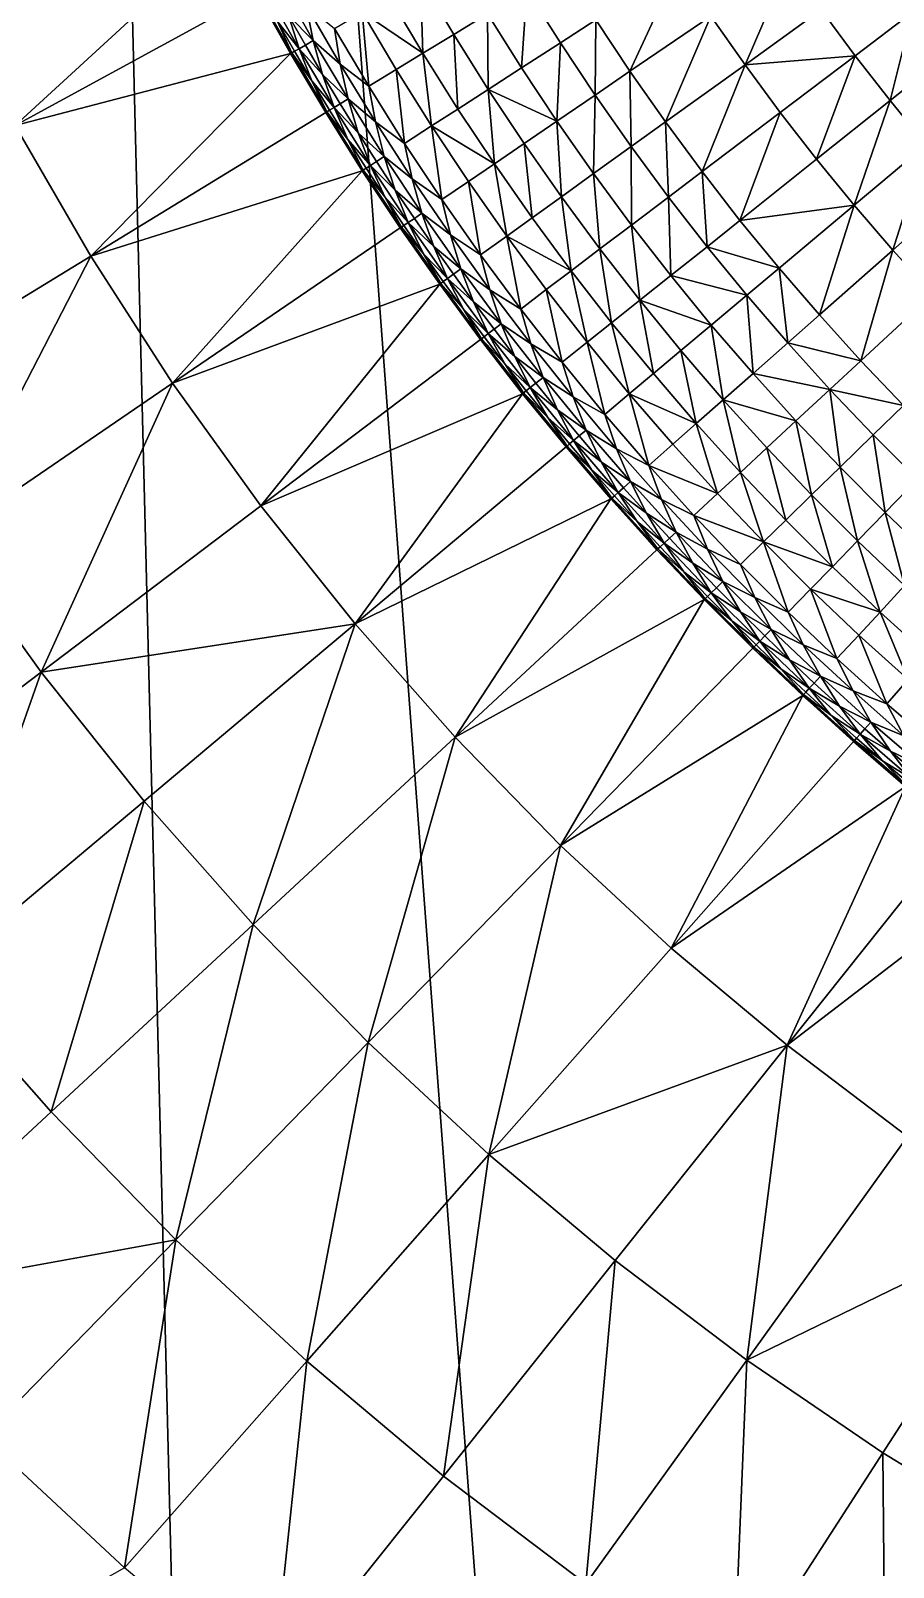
# Model space of a CAD drawing. Header units: millimetres. Extents: x -3750 to 5350, y -3750 to 3750.
# Drawn here: x -2401 to -1618, y -2624 to -1229 of the extents above; entities that cross this region are included whole.
import ezdxf

# ---------------------------------------------------------------- set-up
doc = ezdxf.new("R2010")
doc.units = ezdxf.units.MM
doc.header["$MEASUREMENT"] = 0
doc.layers.add('MESH_3D', color=2, linetype='CONTINUOUS')

msp = doc.modelspace()

# ---------------------------------------------------------------- linework, layer by layer
at = {"layer": 'MESH_3D'}
for points in [[(925.3, 3634, 32500), (-2410.5, 2872.7, 32500), (3378.6, -1627.1, 32500)], [(-2410.5, 2872.7, 32500), (-2550.6, -2748.9, 32500), (-2264.3, -2989.2, 32500)], [(-2410.5, 2872.7, 32500), (-2264.3, -2989.2, 32500), (-1955.4, -3199.8, 32500)], [(3378.6, -1627.1, 32500), (-2410.5, 2872.7, 32500), (-1955.4, -3199.8, 32500)], [(-2415.1, -1315.2, 24200), (-2477.7, -1193.2, 24200), (-2224.7, -1140.5, 24000)], [(-2415.1, -1315.2, 24200), (-2224.7, -1140.5, 24000), (-2195.6, -1195.6, 24000)], [(-1857.1, -1266.1, -547.3), (-1888.1, -1219.4, -547.3), (-1813.3, -1171.2, -630.5)], [(-1857.1, -1266.1, -547.3), (-1813.3, -1171.2, -630.5), (-1783.6, -1216, -630.5)], [(-1752.7, -1260.1, -630.5), (-1783.6, -1216, -630.5), (-1713.1, -1168, -698.4)], [(-1752.7, -1260.1, -630.5), (-1713.1, -1168, -698.4), (-1683.5, -1210.3, -698.4)], [(-2150.9, -1206.3, -205.3), (-2144.5, -1238.1, -171.9), (-2174.7, -1184.3, -171.9)], [(-2167, -1215.4, -138.7), (-2174.7, -1184.3, -171.9), (-2144.5, -1238.1, -171.9)], [(-2045, -1249.7, -355.7), (-2075.5, -1198.3, -355.7), (-2047.2, -1182, -406.8)], [(-2017.1, -1232.6, -406.8), (-2047.2, -1182, -406.8), (-1986.4, -1213.9, -455.7)], [(-2045, -1249.7, -355.7), (-2047.2, -1182, -406.8), (-2017.1, -1232.6, -406.8)], [(-2415.1, -1315.2, 24200), (-2195.6, -1195.6, 24000), (-2165.1, -1250, 24000)], [(-2164, -1249.4, -38.4), (-2195.6, -1195.6), (-2194.5, -1195.1, -38.4)], [(-2164, -1249.4, -38.4), (-2165.1, -1250), (-2195.6, -1195.6)], [(-2195.6, -1195.6, 24000), (-2195.6, -1195.6), (-2165.1, -1250)], [(-2165.1, -1250, 24000), (-2195.6, -1195.6, 24000), (-2165.1, -1250)], [(-2176.9, -1220.9, -71.9), (-2164, -1249.4, -38.4), (-2194.5, -1195.1, -38.4)], [(-2167, -1215.4, -138.7), (-2157.4, -1245.6, -105.2), (-2187.8, -1191.4, -105.2)], [(-2176.9, -1220.9, -71.9), (-2187.8, -1191.4, -105.2), (-2157.4, -1245.6, -105.2)], [(-2100.1, -1212.5, -303.8), (-2075.5, -1198.3, -355.7), (-2045, -1249.7, -355.7)], [(-1955.5, -1263, -455.7), (-1986.4, -1213.9, -455.7), (-1950.6, -1192, -506.1)], [(-1955.5, -1263, -455.7), (-1950.6, -1192, -506.1), (-1920.3, -1240.2, -506.1)], [(-1920.3, -1240.2, -506.1), (-1950.6, -1192, -506.1), (-1888.1, -1219.4, -547.3)], [(-2120.1, -1259.6, -205.3), (-2144.5, -1238.1, -171.9), (-2150.9, -1206.3, -205.3)], [(-2120.1, -1259.6, -205.3), (-2150.9, -1206.3, -205.3), (-2125.4, -1227.1, -238.1)], [(-2094.2, -1279.7, -238.1), (-2125.4, -1227.1, -238.1), (-2100.1, -1212.5, -303.8)], [(-2069.3, -1264.5, -303.8), (-2100.1, -1212.5, -303.8), (-2045, -1249.7, -355.7)], [(-2094.2, -1279.7, -238.1), (-2100.1, -1212.5, -303.8), (-2069.3, -1264.5, -303.8)], [(-1752.7, -1260.1, -630.5), (-1683.5, -1210.3, -698.4), (-1652.8, -1251.9, -698.4)], [(-1652.8, -1251.9, -698.4), (-1683.5, -1210.3, -698.4), (-1601.1, -1212.8, -744.3)], [(-1621, -1292.7, -698.4), (-1652.8, -1251.9, -698.4), (-1601.1, -1212.8, -744.3)], [(-1621, -1292.7, -698.4), (-1601.1, -1212.8, -744.3), (-1570.4, -1252.3, -744.3)], [(-2161.5, -1247.9, -71.9), (-2164, -1249.4, -38.4), (-2176.9, -1220.9, -71.9)], [(-2161.5, -1247.9, -71.9), (-2176.9, -1220.9, -71.9), (-2157.4, -1245.6, -105.2)], [(-2151.7, -1242.3, -138.7), (-2167, -1215.4, -138.7), (-2144.5, -1238.1, -171.9)], [(-2151.7, -1242.3, -138.7), (-2157.4, -1245.6, -105.2), (-2167, -1215.4, -138.7)], [(-2120.1, -1259.6, -205.3), (-2125.4, -1227.1, -238.1), (-2094.2, -1279.7, -238.1)], [(-1985.8, -1282.5, -406.8), (-2017.1, -1232.6, -406.8), (-1986.4, -1213.9, -455.7)], [(-1985.8, -1282.5, -406.8), (-1986.4, -1213.9, -455.7), (-1955.5, -1263, -455.7)], [(-1888.7, -1287.7, -506.1), (-1920.3, -1240.2, -506.1), (-1888.1, -1219.4, -547.3)], [(-1888.7, -1287.7, -506.1), (-1888.1, -1219.4, -547.3), (-1857.1, -1266.1, -547.3)], [(-1824.9, -1312, -547.3), (-1857.1, -1266.1, -547.3), (-1783.6, -1216, -630.5)], [(-1824.9, -1312, -547.3), (-1783.6, -1216, -630.5), (-1752.7, -1260.1, -630.5)], [(-2136, -1269, -138.7), (-2151.7, -1242.3, -138.7), (-2144.5, -1238.1, -171.9)], [(-2120.1, -1259.6, -205.3), (-2113, -1291.2, -171.9), (-2144.5, -1238.1, -171.9)], [(-2136, -1269, -138.7), (-2144.5, -1238.1, -171.9), (-2113, -1291.2, -171.9)], [(-2013.2, -1300.3, -355.7), (-2045, -1249.7, -355.7), (-2017.1, -1232.6, -406.8)], [(-2013.2, -1300.3, -355.7), (-2017.1, -1232.6, -406.8), (-1985.8, -1282.5, -406.8)], [(-1923.4, -1311.4, -455.7), (-1955.5, -1263, -455.7), (-1920.3, -1240.2, -506.1)], [(-1923.4, -1311.4, -455.7), (-1920.3, -1240.2, -506.1), (-1888.7, -1287.7, -506.1)], [(-2346.5, -1433.9, 24200), (-2415.1, -1315.2, 24200), (-2165.1, -1250, 24000)], [(-2346.5, -1433.9, 24200), (-2165.1, -1250, 24000), (-2133.2, -1303.6, 24000)], [(-2132.2, -1303, -38.4), (-2165.1, -1250), (-2164, -1249.4, -38.4)], [(-2132.2, -1303, -38.4), (-2133.2, -1303.6), (-2165.1, -1250)], [(-2133.2, -1303.6, 24000), (-2165.1, -1250, 24000), (-2165.1, -1250)], [(-2133.2, -1303.6, 24000), (-2165.1, -1250), (-2133.2, -1303.6)], [(-2145.8, -1274.8, -71.9), (-2164, -1249.4, -38.4), (-2161.5, -1247.9, -71.9)], [(-2145.8, -1274.8, -71.9), (-2132.2, -1303, -38.4), (-2164, -1249.4, -38.4)], [(-2145.8, -1274.8, -71.9), (-2161.5, -1247.9, -71.9), (-2157.4, -1245.6, -105.2)], [(-2136, -1269, -138.7), (-2157.4, -1245.6, -105.2), (-2151.7, -1242.3, -138.7)], [(-2136, -1269, -138.7), (-2125.7, -1299, -105.2), (-2157.4, -1245.6, -105.2)], [(-2145.8, -1274.8, -71.9), (-2157.4, -1245.6, -105.2), (-2125.7, -1299, -105.2)], [(-2037.1, -1315.7, -303.8), (-2069.3, -1264.5, -303.8), (-2045, -1249.7, -355.7)], [(-2037.1, -1315.7, -303.8), (-2045, -1249.7, -355.7), (-2013.2, -1300.3, -355.7)], [(-1720.7, -1303.4, -630.5), (-1752.7, -1260.1, -630.5), (-1652.8, -1251.9, -698.4)], [(-1687.7, -1345.9, -630.5), (-1720.7, -1303.4, -630.5), (-1652.8, -1251.9, -698.4)], [(-1687.7, -1345.9, -630.5), (-1652.8, -1251.9, -698.4), (-1621, -1292.7, -698.4)], [(-1588.3, -1332.7, -698.4), (-1621, -1292.7, -698.4), (-1570.4, -1252.3, -744.3)], [(-2120, -1295.5, -138.7), (-2125.7, -1299, -105.2), (-2136, -1269, -138.7)], [(-2120, -1295.5, -138.7), (-2136, -1269, -138.7), (-2113, -1291.2, -171.9)], [(-2088.1, -1312, -205.3), (-2113, -1291.2, -171.9), (-2120.1, -1259.6, -205.3)], [(-2088.1, -1312, -205.3), (-2120.1, -1259.6, -205.3), (-2094.2, -1279.7, -238.1)], [(-2061.6, -1331.5, -238.1), (-2094.2, -1279.7, -238.1), (-2069.3, -1264.5, -303.8)], [(-2061.6, -1331.5, -238.1), (-2069.3, -1264.5, -303.8), (-2037.1, -1315.7, -303.8)], [(-1985.8, -1282.5, -406.8), (-1955.5, -1263, -455.7), (-1923.4, -1311.4, -455.7)], [(-1856, -1334.4, -506.1), (-1888.7, -1287.7, -506.1), (-1857.1, -1266.1, -547.3)], [(-1856, -1334.4, -506.1), (-1857.1, -1266.1, -547.3), (-1824.9, -1312, -547.3)], [(-1791.7, -1357.1, -547.3), (-1824.9, -1312, -547.3), (-1752.7, -1260.1, -630.5)], [(-1791.7, -1357.1, -547.3), (-1752.7, -1260.1, -630.5), (-1720.7, -1303.4, -630.5)], [(-2129.7, -1301.4, -71.9), (-2132.2, -1303, -38.4), (-2145.8, -1274.8, -71.9)], [(-2129.7, -1301.4, -71.9), (-2145.8, -1274.8, -71.9), (-2125.7, -1299, -105.2)], [(-2088.1, -1312, -205.3), (-2094.2, -1279.7, -238.1), (-2061.6, -1331.5, -238.1)], [(-1980.2, -1350.1, -355.7), (-2013.2, -1300.3, -355.7), (-1985.8, -1282.5, -406.8)], [(-1953.2, -1331.6, -406.8), (-1985.8, -1282.5, -406.8), (-1923.4, -1311.4, -455.7)], [(-1980.2, -1350.1, -355.7), (-1985.8, -1282.5, -406.8), (-1953.2, -1331.6, -406.8)], [(-2103.7, -1321.9, -138.7), (-2125.7, -1299, -105.2), (-2120, -1295.5, -138.7)], [(-2103.7, -1321.9, -138.7), (-2120, -1295.5, -138.7), (-2113, -1291.2, -171.9)], [(-2088.1, -1312, -205.3), (-2080.1, -1343.5, -171.9), (-2113, -1291.2, -171.9)], [(-2103.7, -1321.9, -138.7), (-2113, -1291.2, -171.9), (-2080.1, -1343.5, -171.9)], [(-1890.1, -1358.9, -455.7), (-1923.4, -1311.4, -455.7), (-1888.7, -1287.7, -506.1)], [(-1890.1, -1358.9, -455.7), (-1888.7, -1287.7, -506.1), (-1856, -1334.4, -506.1)], [(-1653.6, -1387.6, -630.5), (-1687.7, -1345.9, -630.5), (-1621, -1292.7, -698.4)], [(-1653.6, -1387.6, -630.5), (-1621, -1292.7, -698.4), (-1588.3, -1332.7, -698.4)], [(-2346.5, -1433.9, 24200), (-2133.2, -1303.6, 24000), (-2100.1, -1356.4, 24000)], [(-2099.1, -1355.7, -38.4), (-2133.2, -1303.6), (-2132.2, -1303, -38.4)], [(-2099.1, -1355.7, -38.4), (-2100.1, -1356.4), (-2133.2, -1303.6)], [(-2100.1, -1356.4, 24000), (-2133.2, -1303.6, 24000), (-2133.2, -1303.6)], [(-2100.1, -1356.4, 24000), (-2133.2, -1303.6), (-2100.1, -1356.4)], [(-2113.3, -1327.9, -71.9), (-2132.2, -1303, -38.4), (-2129.7, -1301.4, -71.9)], [(-2113.3, -1327.9, -71.9), (-2099.1, -1355.7, -38.4), (-2132.2, -1303, -38.4)], [(-2113.3, -1327.9, -71.9), (-2129.7, -1301.4, -71.9), (-2125.7, -1299, -105.2)], [(-2103.7, -1321.9, -138.7), (-2092.6, -1351.5, -105.2), (-2125.7, -1299, -105.2)], [(-2113.3, -1327.9, -71.9), (-2125.7, -1299, -105.2), (-2092.6, -1351.5, -105.2)], [(-2037.1, -1315.7, -303.8), (-2013.2, -1300.3, -355.7), (-1980.2, -1350.1, -355.7)], [(-1757.3, -1401.4, -547.3), (-1791.7, -1357.1, -547.3), (-1720.7, -1303.4, -630.5)], [(-1757.3, -1401.4, -547.3), (-1720.7, -1303.4, -630.5), (-1687.7, -1345.9, -630.5)], [(-2559.9, -1564.3, 24400), (-2415.1, -1315.2, 24200), (-2346.5, -1433.9, 24200)], [(-2087.1, -1348, -138.7), (-2103.7, -1321.9, -138.7), (-2080.1, -1343.5, -171.9)], [(-2087.1, -1348, -138.7), (-2092.6, -1351.5, -105.2), (-2103.7, -1321.9, -138.7)], [(-2054.7, -1363.7, -205.3), (-2088.1, -1312, -205.3), (-2061.6, -1331.5, -238.1)], [(-2054.7, -1363.7, -205.3), (-2080.1, -1343.5, -171.9), (-2088.1, -1312, -205.3)], [(-2027.8, -1382.5, -238.1), (-2061.6, -1331.5, -238.1), (-2037.1, -1315.7, -303.8)], [(-2003.7, -1366.1, -303.8), (-2037.1, -1315.7, -303.8), (-1980.2, -1350.1, -355.7)], [(-2027.8, -1382.5, -238.1), (-2037.1, -1315.7, -303.8), (-2003.7, -1366.1, -303.8)], [(-1919.4, -1379.9, -406.8), (-1953.2, -1331.6, -406.8), (-1923.4, -1311.4, -455.7)], [(-1919.4, -1379.9, -406.8), (-1923.4, -1311.4, -455.7), (-1890.1, -1358.9, -455.7)], [(-1822.2, -1380.3, -506.1), (-1856, -1334.4, -506.1), (-1824.9, -1312, -547.3)], [(-1822.2, -1380.3, -506.1), (-1824.9, -1312, -547.3), (-1791.7, -1357.1, -547.3)], [(-2096.6, -1354.1, -71.9), (-2113.3, -1327.9, -71.9), (-2092.6, -1351.5, -105.2)], [(-2096.6, -1354.1, -71.9), (-2099.1, -1355.7, -38.4), (-2113.3, -1327.9, -71.9)], [(-2054.7, -1363.7, -205.3), (-2061.6, -1331.5, -238.1), (-2027.8, -1382.5, -238.1)], [(-1945.9, -1399, -355.7), (-1980.2, -1350.1, -355.7), (-1953.2, -1331.6, -406.8)], [(-1945.9, -1399, -355.7), (-1953.2, -1331.6, -406.8), (-1919.4, -1379.9, -406.8)], [(-1855.7, -1405.6, -455.7), (-1890.1, -1358.9, -455.7), (-1856, -1334.4, -506.1)], [(-1855.7, -1405.6, -455.7), (-1856, -1334.4, -506.1), (-1822.2, -1380.3, -506.1)], [(-1618.5, -1428.4, -630.5), (-1653.6, -1387.6, -630.5), (-1588.3, -1332.7, -698.4)], [(-1618.5, -1428.4, -630.5), (-1588.3, -1332.7, -698.4), (-1554.6, -1371.9, -698.4)], [(-2079.5, -1380.1, -71.9), (-2096.6, -1354.1, -71.9), (-2092.6, -1351.5, -105.2)], [(-2070.1, -1373.9, -138.7), (-2092.6, -1351.5, -105.2), (-2087.1, -1348, -138.7)], [(-2070.1, -1373.9, -138.7), (-2058.3, -1403.3, -105.2), (-2092.6, -1351.5, -105.2)], [(-2079.5, -1380.1, -71.9), (-2092.6, -1351.5, -105.2), (-2058.3, -1403.3, -105.2)], [(-2070.1, -1373.9, -138.7), (-2087.1, -1348, -138.7), (-2080.1, -1343.5, -171.9)], [(-2054.7, -1363.7, -205.3), (-2046, -1394.9, -171.9), (-2080.1, -1343.5, -171.9)], [(-2070.1, -1373.9, -138.7), (-2080.1, -1343.5, -171.9), (-2046, -1394.9, -171.9)], [(-1969, -1415.6, -303.8), (-2003.7, -1366.1, -303.8), (-1980.2, -1350.1, -355.7)], [(-1969, -1415.6, -303.8), (-1980.2, -1350.1, -355.7), (-1945.9, -1399, -355.7)], [(-1757.3, -1401.4, -547.3), (-1687.7, -1345.9, -630.5), (-1653.6, -1387.6, -630.5)], [(-2272.2, -1549.1, 24200), (-2346.5, -1433.9, 24200), (-2100.1, -1356.4, 24000)], [(-2272.2, -1549.1, 24200), (-2100.1, -1356.4, 24000), (-2065.6, -1408.3, 24000)], [(-2099.1, -1355.7, -38.4), (-2065.6, -1408.3), (-2100.1, -1356.4)], [(-2100.1, -1356.4, 24000), (-2100.1, -1356.4), (-2065.6, -1408.3)], [(-2065.6, -1408.3, 24000), (-2100.1, -1356.4, 24000), (-2065.6, -1408.3)], [(-2079.5, -1380.1, -71.9), (-2099.1, -1355.7, -38.4), (-2096.6, -1354.1, -71.9)], [(-2064.6, -1407.6, -38.4), (-2065.6, -1408.3), (-2099.1, -1355.7, -38.4)], [(-2079.5, -1380.1, -71.9), (-2064.6, -1407.6, -38.4), (-2099.1, -1355.7, -38.4)], [(-2020.1, -1414.5, -205.3), (-2054.7, -1363.7, -205.3), (-2027.8, -1382.5, -238.1)], [(-2020.1, -1414.5, -205.3), (-2046, -1394.9, -171.9), (-2054.7, -1363.7, -205.3)], [(-1992.7, -1432.6, -238.1), (-2027.8, -1382.5, -238.1), (-2003.7, -1366.1, -303.8)], [(-1992.7, -1432.6, -238.1), (-2003.7, -1366.1, -303.8), (-1969, -1415.6, -303.8)], [(-1884.4, -1427.3, -406.8), (-1919.4, -1379.9, -406.8), (-1890.1, -1358.9, -455.7)], [(-1884.4, -1427.3, -406.8), (-1890.1, -1358.9, -455.7), (-1855.7, -1405.6, -455.7)], [(-1787.2, -1425.3, -506.1), (-1822.2, -1380.3, -506.1), (-1791.7, -1357.1, -547.3)], [(-1787.2, -1425.3, -506.1), (-1791.7, -1357.1, -547.3), (-1757.3, -1401.4, -547.3)], [(-2062.2, -1406, -71.9), (-2079.5, -1380.1, -71.9), (-2058.3, -1403.3, -105.2)], [(-2062.2, -1406, -71.9), (-2064.6, -1407.6, -38.4), (-2079.5, -1380.1, -71.9)], [(-2052.8, -1399.6, -138.7), (-2070.1, -1373.9, -138.7), (-2046, -1394.9, -171.9)], [(-2052.8, -1399.6, -138.7), (-2058.3, -1403.3, -105.2), (-2070.1, -1373.9, -138.7)], [(-1910.4, -1447.1, -355.7), (-1945.9, -1399, -355.7), (-1919.4, -1379.9, -406.8)], [(-1910.4, -1447.1, -355.7), (-1919.4, -1379.9, -406.8), (-1884.4, -1427.3, -406.8)], [(-1820.1, -1451.4, -455.7), (-1855.7, -1405.6, -455.7), (-1822.2, -1380.3, -506.1)], [(-1820.1, -1451.4, -455.7), (-1822.2, -1380.3, -506.1), (-1787.2, -1425.3, -506.1)], [(-1582.4, -1468.3, -630.5), (-1618.5, -1428.4, -630.5), (-1554.6, -1371.9, -698.4)], [(-2020.1, -1414.5, -205.3), (-2027.8, -1382.5, -238.1), (-1992.7, -1432.6, -238.1)], [(-1721.8, -1444.7, -547.3), (-1757.3, -1401.4, -547.3), (-1653.6, -1387.6, -630.5)], [(-1685.2, -1487.2, -547.3), (-1721.8, -1444.7, -547.3), (-1653.6, -1387.6, -630.5)], [(-1685.2, -1487.2, -547.3), (-1653.6, -1387.6, -630.5), (-1618.5, -1428.4, -630.5)], [(-2272.2, -1549.1, 24200), (-2065.6, -1408.3, 24000), (-2029.8, -1459.4, 24000)], [(-2028.9, -1458.7, -38.4), (-2065.6, -1408.3), (-2064.6, -1407.6, -38.4)], [(-2028.9, -1458.7, -38.4), (-2029.8, -1459.4), (-2065.6, -1408.3)], [(-2065.6, -1408.3, 24000), (-2065.6, -1408.3), (-2029.8, -1459.4)], [(-2029.8, -1459.4, 24000), (-2065.6, -1408.3, 24000), (-2029.8, -1459.4)], [(-2044.5, -1431.6, -71.9), (-2064.6, -1407.6, -38.4), (-2062.2, -1406, -71.9)], [(-2044.5, -1431.6, -71.9), (-2028.9, -1458.7, -38.4), (-2064.6, -1407.6, -38.4)], [(-2044.5, -1431.6, -71.9), (-2062.2, -1406, -71.9), (-2058.3, -1403.3, -105.2)], [(-2035.2, -1425.1, -138.7), (-2058.3, -1403.3, -105.2), (-2052.8, -1399.6, -138.7)], [(-2035.2, -1425.1, -138.7), (-2022.6, -1454.2, -105.2), (-2058.3, -1403.3, -105.2)], [(-2044.5, -1431.6, -71.9), (-2058.3, -1403.3, -105.2), (-2022.6, -1454.2, -105.2)], [(-2035.2, -1425.1, -138.7), (-2052.8, -1399.6, -138.7), (-2046, -1394.9, -171.9)], [(-2020.1, -1414.5, -205.3), (-2010.6, -1445.5, -171.9), (-2046, -1394.9, -171.9)], [(-2035.2, -1425.1, -138.7), (-2046, -1394.9, -171.9), (-2010.6, -1445.5, -171.9)], [(-1969, -1415.6, -303.8), (-1945.9, -1399, -355.7), (-1910.4, -1447.1, -355.7)], [(-1848.2, -1473.9, -406.8), (-1884.4, -1427.3, -406.8), (-1855.7, -1405.6, -455.7)], [(-1848.2, -1473.9, -406.8), (-1855.7, -1405.6, -455.7), (-1820.1, -1451.4, -455.7)], [(-1787.2, -1425.3, -506.1), (-1757.3, -1401.4, -547.3), (-1721.8, -1444.7, -547.3)], [(-1984.2, -1464.4, -205.3), (-2020.1, -1414.5, -205.3), (-1992.7, -1432.6, -238.1)], [(-1984.2, -1464.4, -205.3), (-2010.6, -1445.5, -171.9), (-2020.1, -1414.5, -205.3)], [(-1956.3, -1481.9, -238.1), (-1992.7, -1432.6, -238.1), (-1969, -1415.6, -303.8)], [(-1933.1, -1464.2, -303.8), (-1969, -1415.6, -303.8), (-1910.4, -1447.1, -355.7)], [(-1956.3, -1481.9, -238.1), (-1969, -1415.6, -303.8), (-1933.1, -1464.2, -303.8)], [(-2478.7, -1690, 24400), (-2559.9, -1564.3, 24400), (-2346.5, -1433.9, 24200)], [(-2478.7, -1690, 24400), (-2346.5, -1433.9, 24200), (-2272.2, -1549.1, 24200)], [(-2026.5, -1456.9, -71.9), (-2028.9, -1458.7, -38.4), (-2044.5, -1431.6, -71.9)], [(-2026.5, -1456.9, -71.9), (-2044.5, -1431.6, -71.9), (-2022.6, -1454.2, -105.2)], [(-2017.3, -1450.3, -138.7), (-2022.6, -1454.2, -105.2), (-2035.2, -1425.1, -138.7)], [(-2017.3, -1450.3, -138.7), (-2035.2, -1425.1, -138.7), (-2010.6, -1445.5, -171.9)], [(-1984.2, -1464.4, -205.3), (-1992.7, -1432.6, -238.1), (-1956.3, -1481.9, -238.1)], [(-1873.8, -1494.3, -355.7), (-1910.4, -1447.1, -355.7), (-1884.4, -1427.3, -406.8)], [(-1873.8, -1494.3, -355.7), (-1884.4, -1427.3, -406.8), (-1848.2, -1473.9, -406.8)], [(-1820.1, -1451.4, -455.7), (-1787.2, -1425.3, -506.1), (-1751.1, -1469.4, -506.1)], [(-1751.1, -1469.4, -506.1), (-1787.2, -1425.3, -506.1), (-1721.8, -1444.7, -547.3)], [(-1647.6, -1528.8, -547.3), (-1685.2, -1487.2, -547.3), (-1618.5, -1428.4, -630.5)], [(-1647.6, -1528.8, -547.3), (-1618.5, -1428.4, -630.5), (-1582.4, -1468.3, -630.5)], [(-1999.1, -1475.4, -138.7), (-2022.6, -1454.2, -105.2), (-2017.3, -1450.3, -138.7)], [(-1999.1, -1475.4, -138.7), (-2017.3, -1450.3, -138.7), (-2010.6, -1445.5, -171.9)], [(-1984.2, -1464.4, -205.3), (-1973.9, -1495.2, -171.9), (-2010.6, -1445.5, -171.9)], [(-1999.1, -1475.4, -138.7), (-2010.6, -1445.5, -171.9), (-1973.9, -1495.2, -171.9)], [(-1896, -1512, -303.8), (-1933.1, -1464.2, -303.8), (-1910.4, -1447.1, -355.7)], [(-1896, -1512, -303.8), (-1910.4, -1447.1, -355.7), (-1873.8, -1494.3, -355.7)], [(-1714, -1512.6, -506.1), (-1751.1, -1469.4, -506.1), (-1721.8, -1444.7, -547.3)], [(-1714, -1512.6, -506.1), (-1721.8, -1444.7, -547.3), (-1685.2, -1487.2, -547.3)], [(-2192.1, -1660.5, 24200), (-2272.2, -1549.1, 24200), (-2029.8, -1459.4, 24000)], [(-2192.1, -1660.5, 24200), (-2029.8, -1459.4, 24000), (-1992.8, -1509.5, 24000)], [(-1991.9, -1508.8, -38.4), (-2029.8, -1459.4), (-2028.9, -1458.7, -38.4)], [(-1991.9, -1508.8, -38.4), (-1992.8, -1509.5), (-2029.8, -1459.4)], [(-1992.8, -1509.5, 24000), (-2029.8, -1459.4, 24000), (-2029.8, -1459.4)], [(-1992.8, -1509.5, 24000), (-2029.8, -1459.4), (-1992.8, -1509.5)], [(-2008.2, -1482.1, -71.9), (-2028.9, -1458.7, -38.4), (-2026.5, -1456.9, -71.9)], [(-2008.2, -1482.1, -71.9), (-1991.9, -1508.8, -38.4), (-2028.9, -1458.7, -38.4)], [(-2008.2, -1482.1, -71.9), (-2026.5, -1456.9, -71.9), (-2022.6, -1454.2, -105.2)], [(-1999.1, -1475.4, -138.7), (-1985.8, -1504.2, -105.2), (-2022.6, -1454.2, -105.2)], [(-2008.2, -1482.1, -71.9), (-2022.6, -1454.2, -105.2), (-1985.8, -1504.2, -105.2)], [(-1918.8, -1530.2, -238.1), (-1956.3, -1481.9, -238.1), (-1933.1, -1464.2, -303.8)], [(-1918.8, -1530.2, -238.1), (-1933.1, -1464.2, -303.8), (-1896, -1512, -303.8)], [(-1848.2, -1473.9, -406.8), (-1820.1, -1451.4, -455.7), (-1783.3, -1496.4, -455.7)], [(-1783.3, -1496.4, -455.7), (-1820.1, -1451.4, -455.7), (-1751.1, -1469.4, -506.1)], [(-1980.5, -1500.2, -138.7), (-1985.8, -1504.2, -105.2), (-1999.1, -1475.4, -138.7)], [(-1980.5, -1500.2, -138.7), (-1999.1, -1475.4, -138.7), (-1973.9, -1495.2, -171.9)], [(-1947.1, -1513.4, -205.3), (-1973.9, -1495.2, -171.9), (-1984.2, -1464.4, -205.3)], [(-1947.1, -1513.4, -205.3), (-1984.2, -1464.4, -205.3), (-1956.3, -1481.9, -238.1)], [(-1835.9, -1540.5, -355.7), (-1873.8, -1494.3, -355.7), (-1848.2, -1473.9, -406.8)], [(-1810.9, -1519.5, -406.8), (-1848.2, -1473.9, -406.8), (-1783.3, -1496.4, -455.7)], [(-1835.9, -1540.5, -355.7), (-1848.2, -1473.9, -406.8), (-1810.9, -1519.5, -406.8)], [(-1745.4, -1540.4, -455.7), (-1783.3, -1496.4, -455.7), (-1751.1, -1469.4, -506.1)], [(-1745.4, -1540.4, -455.7), (-1751.1, -1469.4, -506.1), (-1714, -1512.6, -506.1)], [(-1609, -1569.4, -547.3), (-1647.6, -1528.8, -547.3), (-1582.4, -1468.3, -630.5)], [(-1989.5, -1507, -71.9), (-2008.2, -1482.1, -71.9), (-1985.8, -1504.2, -105.2)], [(-1989.5, -1507, -71.9), (-1991.9, -1508.8, -38.4), (-2008.2, -1482.1, -71.9)], [(-1947.1, -1513.4, -205.3), (-1956.3, -1481.9, -238.1), (-1918.8, -1530.2, -238.1)], [(-1714, -1512.6, -506.1), (-1685.2, -1487.2, -547.3), (-1647.6, -1528.8, -547.3)], [(-1970.6, -1531.7, -71.9), (-1989.5, -1507, -71.9), (-1985.8, -1504.2, -105.2)], [(-1961.7, -1524.8, -138.7), (-1985.8, -1504.2, -105.2), (-1980.5, -1500.2, -138.7)], [(-1961.7, -1524.8, -138.7), (-1947.6, -1553.2, -105.2), (-1985.8, -1504.2, -105.2)], [(-1970.6, -1531.7, -71.9), (-1985.8, -1504.2, -105.2), (-1947.6, -1553.2, -105.2)], [(-1961.7, -1524.8, -138.7), (-1980.5, -1500.2, -138.7), (-1973.9, -1495.2, -171.9)], [(-1947.1, -1513.4, -205.3), (-1936, -1543.9, -171.9), (-1973.9, -1495.2, -171.9)], [(-1961.7, -1524.8, -138.7), (-1973.9, -1495.2, -171.9), (-1936, -1543.9, -171.9)], [(-1857.7, -1558.8, -303.8), (-1896, -1512, -303.8), (-1873.8, -1494.3, -355.7)], [(-1857.7, -1558.8, -303.8), (-1873.8, -1494.3, -355.7), (-1835.9, -1540.5, -355.7)], [(-1772.4, -1564.2, -406.8), (-1810.9, -1519.5, -406.8), (-1783.3, -1496.4, -455.7)], [(-1772.4, -1564.2, -406.8), (-1783.3, -1496.4, -455.7), (-1745.4, -1540.4, -455.7)], [(-2192.1, -1660.5, 24200), (-1992.8, -1509.5, 24000), (-1954.6, -1558.7, 24000)], [(-1953.7, -1558, -38.4), (-1992.8, -1509.5), (-1991.9, -1508.8, -38.4)], [(-1953.7, -1558, -38.4), (-1954.6, -1558.7), (-1992.8, -1509.5)], [(-1954.6, -1558.7, 24000), (-1992.8, -1509.5, 24000), (-1992.8, -1509.5)], [(-1954.6, -1558.7, 24000), (-1992.8, -1509.5), (-1954.6, -1558.7)], [(-1970.6, -1531.7, -71.9), (-1991.9, -1508.8, -38.4), (-1989.5, -1507, -71.9)], [(-1970.6, -1531.7, -71.9), (-1953.7, -1558, -38.4), (-1991.9, -1508.8, -38.4)], [(-1908.7, -1561.5, -205.3), (-1947.1, -1513.4, -205.3), (-1918.8, -1530.2, -238.1)], [(-1908.7, -1561.5, -205.3), (-1936, -1543.9, -171.9), (-1947.1, -1513.4, -205.3)], [(-1880, -1577.5, -238.1), (-1918.8, -1530.2, -238.1), (-1896, -1512, -303.8)], [(-1880, -1577.5, -238.1), (-1896, -1512, -303.8), (-1857.7, -1558.8, -303.8)], [(-1796.9, -1585.8, -355.7), (-1835.9, -1540.5, -355.7), (-1810.9, -1519.5, -406.8)], [(-1796.9, -1585.8, -355.7), (-1810.9, -1519.5, -406.8), (-1772.4, -1564.2, -406.8)], [(-1745.4, -1540.4, -455.7), (-1714, -1512.6, -506.1), (-1675.7, -1554.8, -506.1)], [(-1675.7, -1554.8, -506.1), (-1714, -1512.6, -506.1), (-1647.6, -1528.8, -547.3)], [(-1951.3, -1556.1, -71.9), (-1953.7, -1558, -38.4), (-1970.6, -1531.7, -71.9)], [(-1951.3, -1556.1, -71.9), (-1970.6, -1531.7, -71.9), (-1947.6, -1553.2, -105.2)], [(-1942.5, -1549.1, -138.7), (-1947.6, -1553.2, -105.2), (-1961.7, -1524.8, -138.7)], [(-1942.5, -1549.1, -138.7), (-1961.7, -1524.8, -138.7), (-1936, -1543.9, -171.9)], [(-1908.7, -1561.5, -205.3), (-1918.8, -1530.2, -238.1), (-1880, -1577.5, -238.1)], [(-1675.7, -1554.8, -506.1), (-1647.6, -1528.8, -547.3), (-1609, -1569.4, -547.3)], [(-1923, -1573.2, -138.7), (-1942.5, -1549.1, -138.7), (-1936, -1543.9, -171.9)], [(-1908.7, -1561.5, -205.3), (-1896.9, -1591.7, -171.9), (-1936, -1543.9, -171.9)], [(-1923, -1573.2, -138.7), (-1936, -1543.9, -171.9), (-1896.9, -1591.7, -171.9)], [(-1857.7, -1558.8, -303.8), (-1835.9, -1540.5, -355.7), (-1796.9, -1585.8, -355.7)], [(-1772.4, -1564.2, -406.8), (-1745.4, -1540.4, -455.7), (-1706.5, -1583.4, -455.7)], [(-1706.5, -1583.4, -455.7), (-1745.4, -1540.4, -455.7), (-1675.7, -1554.8, -506.1)], [(-2391.4, -1811.4, 24400), (-2478.7, -1690, 24400), (-2272.2, -1549.1, 24200)], [(-2391.4, -1811.4, 24400), (-2272.2, -1549.1, 24200), (-2192.1, -1660.5, 24200)], [(-2106.6, -1767.7, 24200), (-2192.1, -1660.5, 24200), (-1954.6, -1558.7, 24000)], [(-2106.6, -1767.7, 24200), (-1954.6, -1558.7, 24000), (-1915.1, -1607, 24000)], [(-1914.2, -1606.2, -38.4), (-1954.6, -1558.7), (-1953.7, -1558, -38.4)], [(-1914.2, -1606.2, -38.4), (-1915.1, -1607), (-1954.6, -1558.7)], [(-1915.1, -1607, 24000), (-1954.6, -1558.7, 24000), (-1954.6, -1558.7)], [(-1915.1, -1607, 24000), (-1954.6, -1558.7), (-1915.1, -1607)], [(-1931.8, -1580.3, -71.9), (-1953.7, -1558, -38.4), (-1951.3, -1556.1, -71.9)], [(-1931.8, -1580.3, -71.9), (-1914.2, -1606.2, -38.4), (-1953.7, -1558, -38.4)], [(-1931.8, -1580.3, -71.9), (-1951.3, -1556.1, -71.9), (-1947.6, -1553.2, -105.2)], [(-1923, -1573.2, -138.7), (-1947.6, -1553.2, -105.2), (-1942.5, -1549.1, -138.7)], [(-1923, -1573.2, -138.7), (-1908.3, -1601.3, -105.2), (-1947.6, -1553.2, -105.2)], [(-1931.8, -1580.3, -71.9), (-1947.6, -1553.2, -105.2), (-1908.3, -1601.3, -105.2)], [(-1869.2, -1608.6, -205.3), (-1908.7, -1561.5, -205.3), (-1880, -1577.5, -238.1)], [(-1869.2, -1608.6, -205.3), (-1896.9, -1591.7, -171.9), (-1908.7, -1561.5, -205.3)], [(-1840.1, -1623.9, -238.1), (-1880, -1577.5, -238.1), (-1857.7, -1558.8, -303.8)], [(-1818.2, -1604.6, -303.8), (-1857.7, -1558.8, -303.8), (-1796.9, -1585.8, -355.7)], [(-1840.1, -1623.9, -238.1), (-1857.7, -1558.8, -303.8), (-1818.2, -1604.6, -303.8)], [(-1666.5, -1625.5, -455.7), (-1706.5, -1583.4, -455.7), (-1675.7, -1554.8, -506.1)], [(-1636.4, -1596.1, -506.1), (-1675.7, -1554.8, -506.1), (-1609, -1569.4, -547.3)], [(-1666.5, -1625.5, -455.7), (-1675.7, -1554.8, -506.1), (-1636.4, -1596.1, -506.1)], [(-1903.3, -1597, -138.7), (-1923, -1573.2, -138.7), (-1896.9, -1591.7, -171.9)], [(-1903.3, -1597, -138.7), (-1908.3, -1601.3, -105.2), (-1923, -1573.2, -138.7)], [(-1756.9, -1630.1, -355.7), (-1796.9, -1585.8, -355.7), (-1772.4, -1564.2, -406.8)], [(-1732.9, -1607.9, -406.8), (-1772.4, -1564.2, -406.8), (-1706.5, -1583.4, -455.7)], [(-1756.9, -1630.1, -355.7), (-1772.4, -1564.2, -406.8), (-1732.9, -1607.9, -406.8)], [(-1596.1, -1636.4, -506.1), (-1636.4, -1596.1, -506.1), (-1609, -1569.4, -547.3)], [(-1911.9, -1604.3, -71.9), (-1931.8, -1580.3, -71.9), (-1908.3, -1601.3, -105.2)], [(-1911.9, -1604.3, -71.9), (-1914.2, -1606.2, -38.4), (-1931.8, -1580.3, -71.9)], [(-1869.2, -1608.6, -205.3), (-1880, -1577.5, -238.1), (-1840.1, -1623.9, -238.1)], [(-1777.7, -1649.4, -303.8), (-1818.2, -1604.6, -303.8), (-1796.9, -1585.8, -355.7)], [(-1777.7, -1649.4, -303.8), (-1796.9, -1585.8, -355.7), (-1756.9, -1630.1, -355.7)], [(-1692.3, -1650.6, -406.8), (-1732.9, -1607.9, -406.8), (-1706.5, -1583.4, -455.7)], [(-1692.3, -1650.6, -406.8), (-1706.5, -1583.4, -455.7), (-1666.5, -1625.5, -455.7)], [(-1891.8, -1628, -71.9), (-1911.9, -1604.3, -71.9), (-1908.3, -1601.3, -105.2)], [(-1883.2, -1620.6, -138.7), (-1908.3, -1601.3, -105.2), (-1903.3, -1597, -138.7)], [(-1883.2, -1620.6, -138.7), (-1867.8, -1648.3, -105.2), (-1908.3, -1601.3, -105.2)], [(-1891.8, -1628, -71.9), (-1908.3, -1601.3, -105.2), (-1867.8, -1648.3, -105.2)], [(-1883.2, -1620.6, -138.7), (-1903.3, -1597, -138.7), (-1896.9, -1591.7, -171.9)], [(-1869.2, -1608.6, -205.3), (-1856.7, -1638.5, -171.9), (-1896.9, -1591.7, -171.9)], [(-1883.2, -1620.6, -138.7), (-1896.9, -1591.7, -171.9), (-1856.7, -1638.5, -171.9)], [(-1625.5, -1666.5, -455.7), (-1666.5, -1625.5, -455.7), (-1636.4, -1596.1, -506.1)], [(-1625.5, -1666.5, -455.7), (-1636.4, -1596.1, -506.1), (-1596.1, -1636.4, -506.1)], [(-2106.6, -1767.7, 24200), (-1915.1, -1607, 24000), (-1874.5, -1654.2, 24000)], [(-1873.6, -1653.4, -38.4), (-1915.1, -1607), (-1914.2, -1606.2, -38.4)], [(-1873.6, -1653.4, -38.4), (-1874.5, -1654.2), (-1915.1, -1607)], [(-1874.5, -1654.2, 24000), (-1915.1, -1607, 24000), (-1915.1, -1607)], [(-1874.5, -1654.2, 24000), (-1915.1, -1607), (-1874.5, -1654.2)], [(-1891.8, -1628, -71.9), (-1914.2, -1606.2, -38.4), (-1911.9, -1604.3, -71.9)], [(-1891.8, -1628, -71.9), (-1873.6, -1653.4, -38.4), (-1914.2, -1606.2, -38.4)], [(-1828.5, -1654.7, -205.3), (-1869.2, -1608.6, -205.3), (-1840.1, -1623.9, -238.1)], [(-1828.5, -1654.7, -205.3), (-1856.7, -1638.5, -171.9), (-1869.2, -1608.6, -205.3)], [(-1840.1, -1623.9, -238.1), (-1818.2, -1604.6, -303.8), (-1777.7, -1649.4, -303.8)], [(-1715.7, -1673.4, -355.7), (-1756.9, -1630.1, -355.7), (-1732.9, -1607.9, -406.8)], [(-1715.7, -1673.4, -355.7), (-1732.9, -1607.9, -406.8), (-1692.3, -1650.6, -406.8)], [(3378.6, -1627.1, 32500), (-1955.4, -3199.8, 32500), (-1542.3, -3418.1, 32500)], [(-1871.3, -1651.5, -71.9), (-1873.6, -1653.4, -38.4), (-1891.8, -1628, -71.9)], [(-1871.3, -1651.5, -71.9), (-1891.8, -1628, -71.9), (-1867.8, -1648.3, -105.2)], [(-1862.9, -1644, -138.7), (-1883.2, -1620.6, -138.7), (-1856.7, -1638.5, -171.9)], [(-1862.9, -1644, -138.7), (-1867.8, -1648.3, -105.2), (-1883.2, -1620.6, -138.7)], [(-1799.1, -1669.3, -238.1), (-1840.1, -1623.9, -238.1), (-1777.7, -1649.4, -303.8)], [(-1828.5, -1654.7, -205.3), (-1840.1, -1623.9, -238.1), (-1799.1, -1669.3, -238.1)], [(-1736, -1693.2, -303.8), (-1777.7, -1649.4, -303.8), (-1756.9, -1630.1, -355.7)], [(-1736, -1693.2, -303.8), (-1756.9, -1630.1, -355.7), (-1715.7, -1673.4, -355.7)], [(-1650.6, -1692.3, -406.8), (-1692.3, -1650.6, -406.8), (-1666.5, -1625.5, -455.7)], [(-1650.6, -1692.3, -406.8), (-1666.5, -1625.5, -455.7), (-1625.5, -1666.5, -455.7)], [(-1842.2, -1667.1, -138.7), (-1867.8, -1648.3, -105.2), (-1862.9, -1644, -138.7)], [(-1842.2, -1667.1, -138.7), (-1862.9, -1644, -138.7), (-1856.7, -1638.5, -171.9)], [(-1828.5, -1654.7, -205.3), (-1815.2, -1684.3, -171.9), (-1856.7, -1638.5, -171.9)], [(-1842.2, -1667.1, -138.7), (-1856.7, -1638.5, -171.9), (-1815.2, -1684.3, -171.9)], [(-1583.4, -1706.5, -455.7), (-1625.5, -1666.5, -455.7), (-1596.1, -1636.4, -506.1)], [(-2015.9, -1870.5, 24200), (-2106.6, -1767.7, 24200), (-1874.5, -1654.2, 24000)], [(-2015.9, -1870.5, 24200), (-1874.5, -1654.2, 24000), (-1832.6, -1700.4, 24000)], [(-1873.6, -1653.4, -38.4), (-1832.6, -1700.4), (-1874.5, -1654.2)], [(-1832.6, -1700.4, 24000), (-1874.5, -1654.2, 24000), (-1874.5, -1654.2)], [(-1832.6, -1700.4, 24000), (-1874.5, -1654.2), (-1832.6, -1700.4)], [(-1850.6, -1674.7, -71.9), (-1873.6, -1653.4, -38.4), (-1871.3, -1651.5, -71.9)], [(-1831.8, -1699.6, -38.4), (-1832.6, -1700.4), (-1873.6, -1653.4, -38.4)], [(-1850.6, -1674.7, -71.9), (-1831.8, -1699.6, -38.4), (-1873.6, -1653.4, -38.4)], [(-1850.6, -1674.7, -71.9), (-1871.3, -1651.5, -71.9), (-1867.8, -1648.3, -105.2)], [(-1842.2, -1667.1, -138.7), (-1826.1, -1694.4, -105.2), (-1867.8, -1648.3, -105.2)], [(-1850.6, -1674.7, -71.9), (-1867.8, -1648.3, -105.2), (-1826.1, -1694.4, -105.2)], [(-1786.7, -1699.8, -205.3), (-1828.5, -1654.7, -205.3), (-1799.1, -1669.3, -238.1)], [(-1786.7, -1699.8, -205.3), (-1815.2, -1684.3, -171.9), (-1828.5, -1654.7, -205.3)], [(-1799.1, -1669.3, -238.1), (-1777.7, -1649.4, -303.8), (-1736, -1693.2, -303.8)], [(-1673.4, -1715.7, -355.7), (-1715.7, -1673.4, -355.7), (-1692.3, -1650.6, -406.8)], [(-1673.4, -1715.7, -355.7), (-1692.3, -1650.6, -406.8), (-1650.6, -1692.3, -406.8)], [(-2391.4, -1811.4, 24400), (-2192.1, -1660.5, 24200), (-2106.6, -1767.7, 24200)], [(-1821.3, -1689.9, -138.7), (-1842.2, -1667.1, -138.7), (-1815.2, -1684.3, -171.9)], [(-1821.3, -1689.9, -138.7), (-1826.1, -1694.4, -105.2), (-1842.2, -1667.1, -138.7)], [(-1756.9, -1713.6, -238.1), (-1799.1, -1669.3, -238.1), (-1736, -1693.2, -303.8)], [(-1786.7, -1699.8, -205.3), (-1799.1, -1669.3, -238.1), (-1756.9, -1713.6, -238.1)], [(-1736, -1693.2, -303.8), (-1715.7, -1673.4, -355.7), (-1673.4, -1715.7, -355.7)], [(-1607.9, -1732.9, -406.8), (-1650.6, -1692.3, -406.8), (-1625.5, -1666.5, -455.7)], [(-1607.9, -1732.9, -406.8), (-1625.5, -1666.5, -455.7), (-1583.4, -1706.5, -455.7)], [(-1829.6, -1697.6, -71.9), (-1850.6, -1674.7, -71.9), (-1826.1, -1694.4, -105.2)], [(-1829.6, -1697.6, -71.9), (-1831.8, -1699.6, -38.4), (-1850.6, -1674.7, -71.9)], [(-1800.1, -1712.5, -138.7), (-1821.3, -1689.9, -138.7), (-1815.2, -1684.3, -171.9)], [(-1786.7, -1699.8, -205.3), (-1772.7, -1729, -171.9), (-1815.2, -1684.3, -171.9)], [(-1800.1, -1712.5, -138.7), (-1815.2, -1684.3, -171.9), (-1772.7, -1729, -171.9)], [(-2590.7, -1962.4, 24600), (-2478.7, -1690, 24400), (-2391.4, -1811.4, 24400)], [(-2015.9, -1870.5, 24200), (-1832.6, -1700.4, 24000), (-1789.7, -1745.6, 24000)], [(-1788.8, -1744.8, -38.4), (-1832.6, -1700.4), (-1831.8, -1699.6, -38.4)], [(-1788.8, -1744.8, -38.4), (-1789.7, -1745.6), (-1832.6, -1700.4)], [(-1789.7, -1745.6, 24000), (-1832.6, -1700.4), (-1789.7, -1745.6)], [(-1789.7, -1745.6, 24000), (-1832.6, -1700.4, 24000), (-1832.6, -1700.4)], [(-1808.3, -1720.3, -71.9), (-1831.8, -1699.6, -38.4), (-1829.6, -1697.6, -71.9)], [(-1808.3, -1720.3, -71.9), (-1788.8, -1744.8, -38.4), (-1831.8, -1699.6, -38.4)], [(-1808.3, -1720.3, -71.9), (-1829.6, -1697.6, -71.9), (-1826.1, -1694.4, -105.2)], [(-1800.1, -1712.5, -138.7), (-1826.1, -1694.4, -105.2), (-1821.3, -1689.9, -138.7)], [(-1800.1, -1712.5, -138.7), (-1783.3, -1739.4, -105.2), (-1826.1, -1694.4, -105.2)], [(-1808.3, -1720.3, -71.9), (-1826.1, -1694.4, -105.2), (-1783.3, -1739.4, -105.2)], [(-1743.8, -1743.8, -205.3), (-1786.7, -1699.8, -205.3), (-1756.9, -1713.6, -238.1)], [(-1743.8, -1743.8, -205.3), (-1772.7, -1729, -171.9), (-1786.7, -1699.8, -205.3)], [(-1713.6, -1756.9, -238.1), (-1756.9, -1713.6, -238.1), (-1736, -1693.2, -303.8)], [(-1693.2, -1736, -303.8), (-1736, -1693.2, -303.8), (-1673.4, -1715.7, -355.7)], [(-1713.6, -1756.9, -238.1), (-1736, -1693.2, -303.8), (-1693.2, -1736, -303.8)], [(-1630.1, -1756.9, -355.7), (-1673.4, -1715.7, -355.7), (-1650.6, -1692.3, -406.8)], [(-1630.1, -1756.9, -355.7), (-1650.6, -1692.3, -406.8), (-1607.9, -1732.9, -406.8)], [(-1778.6, -1734.8, -138.7), (-1783.3, -1739.4, -105.2), (-1800.1, -1712.5, -138.7)], [(-1778.6, -1734.8, -138.7), (-1800.1, -1712.5, -138.7), (-1772.7, -1729, -171.9)], [(-1743.8, -1743.8, -205.3), (-1756.9, -1713.6, -238.1), (-1713.6, -1756.9, -238.1)], [(-1786.7, -1742.7, -71.9), (-1788.8, -1744.8, -38.4), (-1808.3, -1720.3, -71.9)], [(-1786.7, -1742.7, -71.9), (-1808.3, -1720.3, -71.9), (-1783.3, -1739.4, -105.2)], [(-1756.8, -1756.8, -138.7), (-1778.6, -1734.8, -138.7), (-1772.7, -1729, -171.9)], [(-1743.8, -1743.8, -205.3), (-1729, -1772.7, -171.9), (-1772.7, -1729, -171.9)], [(-1756.8, -1756.8, -138.7), (-1772.7, -1729, -171.9), (-1729, -1772.7, -171.9)], [(-1693.2, -1736, -303.8), (-1673.4, -1715.7, -355.7), (-1630.1, -1756.9, -355.7)], [(-1764.8, -1764.8, -71.9), (-1788.8, -1744.8, -38.4), (-1786.7, -1742.7, -71.9)], [(-1764.8, -1764.8, -71.9), (-1786.7, -1742.7, -71.9), (-1783.3, -1739.4, -105.2)], [(-1756.8, -1756.8, -138.7), (-1783.3, -1739.4, -105.2), (-1778.6, -1734.8, -138.7)], [(-1756.8, -1756.8, -138.7), (-1739.4, -1783.3, -105.2), (-1783.3, -1739.4, -105.2)], [(-1764.8, -1764.8, -71.9), (-1783.3, -1739.4, -105.2), (-1739.4, -1783.3, -105.2)], [(-1669.3, -1799.1, -238.1), (-1713.6, -1756.9, -238.1), (-1693.2, -1736, -303.8)], [(-1649.4, -1777.7, -303.8), (-1693.2, -1736, -303.8), (-1630.1, -1756.9, -355.7)], [(-1669.3, -1799.1, -238.1), (-1693.2, -1736, -303.8), (-1649.4, -1777.7, -303.8)], [(-1585.8, -1796.9, -355.7), (-1630.1, -1756.9, -355.7), (-1607.9, -1732.9, -406.8)], [(-1920.2, -1968.6, 24200), (-2015.9, -1870.5, 24200), (-1789.7, -1745.6, 24000)], [(-1920.2, -1968.6, 24200), (-1789.7, -1745.6, 24000), (-1745.6, -1789.7, 24000)], [(-1744.8, -1788.8, -38.4), (-1789.7, -1745.6), (-1788.8, -1744.8, -38.4)], [(-1744.8, -1788.8, -38.4), (-1745.6, -1789.7), (-1789.7, -1745.6)], [(-1745.6, -1789.7, 24000), (-1789.7, -1745.6), (-1745.6, -1789.7)], [(-1745.6, -1789.7, 24000), (-1789.7, -1745.6, 24000), (-1789.7, -1745.6)], [(-1764.8, -1764.8, -71.9), (-1744.8, -1788.8, -38.4), (-1788.8, -1744.8, -38.4)], [(-1734.8, -1778.6, -138.7), (-1739.4, -1783.3, -105.2), (-1756.8, -1756.8, -138.7)], [(-1734.8, -1778.6, -138.7), (-1756.8, -1756.8, -138.7), (-1729, -1772.7, -171.9)], [(-1699.8, -1786.7, -205.3), (-1743.8, -1743.8, -205.3), (-1713.6, -1756.9, -238.1)], [(-1699.8, -1786.7, -205.3), (-1729, -1772.7, -171.9), (-1743.8, -1743.8, -205.3)], [(-1699.8, -1786.7, -205.3), (-1713.6, -1756.9, -238.1), (-1669.3, -1799.1, -238.1)], [(-1604.6, -1818.2, -303.8), (-1649.4, -1777.7, -303.8), (-1630.1, -1756.9, -355.7)], [(-1604.6, -1818.2, -303.8), (-1630.1, -1756.9, -355.7), (-1585.8, -1796.9, -355.7)], [(-2298.1, -1928.4, 24400), (-2391.4, -1811.4, 24400), (-2106.6, -1767.7, 24200)], [(-2199.2, -2040.5, 24400), (-2298.1, -1928.4, 24400), (-2106.6, -1767.7, 24200)], [(-2199.2, -2040.5, 24400), (-2106.6, -1767.7, 24200), (-2015.9, -1870.5, 24200)], [(-1742.7, -1786.7, -71.9), (-1764.8, -1764.8, -71.9), (-1739.4, -1783.3, -105.2)], [(-1742.7, -1786.7, -71.9), (-1744.8, -1788.8, -38.4), (-1764.8, -1764.8, -71.9)], [(-1720.3, -1808.3, -71.9), (-1742.7, -1786.7, -71.9), (-1739.4, -1783.3, -105.2)], [(-1712.5, -1800.1, -138.7), (-1739.4, -1783.3, -105.2), (-1734.8, -1778.6, -138.7)], [(-1712.5, -1800.1, -138.7), (-1694.4, -1826.1, -105.2), (-1739.4, -1783.3, -105.2)], [(-1720.3, -1808.3, -71.9), (-1739.4, -1783.3, -105.2), (-1694.4, -1826.1, -105.2)], [(-1712.5, -1800.1, -138.7), (-1734.8, -1778.6, -138.7), (-1729, -1772.7, -171.9)], [(-1699.8, -1786.7, -205.3), (-1684.3, -1815.2, -171.9), (-1729, -1772.7, -171.9)], [(-1712.5, -1800.1, -138.7), (-1729, -1772.7, -171.9), (-1684.3, -1815.2, -171.9)], [(-1623.9, -1840.1, -238.1), (-1669.3, -1799.1, -238.1), (-1649.4, -1777.7, -303.8)], [(-1623.9, -1840.1, -238.1), (-1649.4, -1777.7, -303.8), (-1604.6, -1818.2, -303.8)], [(-1920.2, -1968.6, 24200), (-1745.6, -1789.7, 24000), (-1700.4, -1832.6, 24000)], [(-1699.6, -1831.8, -38.4), (-1745.6, -1789.7), (-1744.8, -1788.8, -38.4)], [(-1699.6, -1831.8, -38.4), (-1700.4, -1832.6), (-1745.6, -1789.7)], [(-1745.6, -1789.7, 24000), (-1745.6, -1789.7), (-1700.4, -1832.6)], [(-1700.4, -1832.6, 24000), (-1745.6, -1789.7, 24000), (-1700.4, -1832.6)], [(-1720.3, -1808.3, -71.9), (-1744.8, -1788.8, -38.4), (-1742.7, -1786.7, -71.9)], [(-1720.3, -1808.3, -71.9), (-1699.6, -1831.8, -38.4), (-1744.8, -1788.8, -38.4)], [(-1654.7, -1828.5, -205.3), (-1684.3, -1815.2, -171.9), (-1699.8, -1786.7, -205.3)], [(-1654.7, -1828.5, -205.3), (-1699.8, -1786.7, -205.3), (-1669.3, -1799.1, -238.1)], [(-2489.6, -2089.1, 24600), (-2590.7, -1962.4, 24600), (-2391.4, -1811.4, 24400)], [(-2489.6, -2089.1, 24600), (-2391.4, -1811.4, 24400), (-2298.1, -1928.4, 24400)], [(-1697.6, -1829.6, -71.9), (-1720.3, -1808.3, -71.9), (-1694.4, -1826.1, -105.2)], [(-1697.6, -1829.6, -71.9), (-1699.6, -1831.8, -38.4), (-1720.3, -1808.3, -71.9)], [(-1689.9, -1821.3, -138.7), (-1712.5, -1800.1, -138.7), (-1684.3, -1815.2, -171.9)], [(-1689.9, -1821.3, -138.7), (-1694.4, -1826.1, -105.2), (-1712.5, -1800.1, -138.7)], [(-1654.7, -1828.5, -205.3), (-1669.3, -1799.1, -238.1), (-1623.9, -1840.1, -238.1)], [(-1674.7, -1850.6, -71.9), (-1697.6, -1829.6, -71.9), (-1694.4, -1826.1, -105.2)], [(-1667.1, -1842.2, -138.7), (-1694.4, -1826.1, -105.2), (-1689.9, -1821.3, -138.7)], [(-1667.1, -1842.2, -138.7), (-1648.3, -1867.8, -105.2), (-1694.4, -1826.1, -105.2)], [(-1674.7, -1850.6, -71.9), (-1694.4, -1826.1, -105.2), (-1648.3, -1867.8, -105.2)], [(-1667.1, -1842.2, -138.7), (-1689.9, -1821.3, -138.7), (-1684.3, -1815.2, -171.9)], [(-1654.7, -1828.5, -205.3), (-1638.5, -1856.7, -171.9), (-1684.3, -1815.2, -171.9)], [(-1667.1, -1842.2, -138.7), (-1684.3, -1815.2, -171.9), (-1638.5, -1856.7, -171.9)], [(-1577.5, -1880, -238.1), (-1623.9, -1840.1, -238.1), (-1604.6, -1818.2, -303.8)], [(-1819.6, -2061.9, 24200), (-1920.2, -1968.6, 24200), (-1700.4, -1832.6, 24000)], [(-1819.6, -2061.9, 24200), (-1700.4, -1832.6, 24000), (-1654.2, -1874.5, 24000)], [(-1653.4, -1873.6, -38.4), (-1700.4, -1832.6), (-1699.6, -1831.8, -38.4)], [(-1653.4, -1873.6, -38.4), (-1654.2, -1874.5), (-1700.4, -1832.6)], [(-1654.2, -1874.5, 24000), (-1700.4, -1832.6), (-1654.2, -1874.5)], [(-1654.2, -1874.5, 24000), (-1700.4, -1832.6, 24000), (-1700.4, -1832.6)], [(-1674.7, -1850.6, -71.9), (-1699.6, -1831.8, -38.4), (-1697.6, -1829.6, -71.9)], [(-1674.7, -1850.6, -71.9), (-1653.4, -1873.6, -38.4), (-1699.6, -1831.8, -38.4)], [(-1608.6, -1869.2, -205.3), (-1638.5, -1856.7, -171.9), (-1654.7, -1828.5, -205.3)], [(-1608.6, -1869.2, -205.3), (-1654.7, -1828.5, -205.3), (-1623.9, -1840.1, -238.1)], [(-1608.6, -1869.2, -205.3), (-1623.9, -1840.1, -238.1), (-1577.5, -1880, -238.1)], [(-1651.5, -1871.3, -71.9), (-1653.4, -1873.6, -38.4), (-1674.7, -1850.6, -71.9)], [(-1651.5, -1871.3, -71.9), (-1674.7, -1850.6, -71.9), (-1648.3, -1867.8, -105.2)], [(-1644, -1862.9, -138.7), (-1667.1, -1842.2, -138.7), (-1638.5, -1856.7, -171.9)], [(-1644, -1862.9, -138.7), (-1648.3, -1867.8, -105.2), (-1667.1, -1842.2, -138.7)], [(-1628, -1891.8, -71.9), (-1651.5, -1871.3, -71.9), (-1648.3, -1867.8, -105.2)], [(-1620.6, -1883.2, -138.7), (-1648.3, -1867.8, -105.2), (-1644, -1862.9, -138.7)], [(-1620.6, -1883.2, -138.7), (-1601.3, -1908.3, -105.2), (-1648.3, -1867.8, -105.2)], [(-1628, -1891.8, -71.9), (-1648.3, -1867.8, -105.2), (-1601.3, -1908.3, -105.2)], [(-1620.6, -1883.2, -138.7), (-1644, -1862.9, -138.7), (-1638.5, -1856.7, -171.9)], [(-1608.6, -1869.2, -205.3), (-1591.7, -1896.9, -171.9), (-1638.5, -1856.7, -171.9)], [(-1620.6, -1883.2, -138.7), (-1638.5, -1856.7, -171.9), (-1591.7, -1896.9, -171.9)], [(-2094.7, -2147.6, 24400), (-2199.2, -2040.5, 24400), (-2015.9, -1870.5, 24200)], [(-2094.7, -2147.6, 24400), (-2015.9, -1870.5, 24200), (-1920.2, -1968.6, 24200)], [(-1819.6, -2061.9, 24200), (-1654.2, -1874.5, 24000), (-1607, -1915.1, 24000)], [(-1606.2, -1914.2, -38.4), (-1654.2, -1874.5), (-1653.4, -1873.6, -38.4)], [(-1606.2, -1914.2, -38.4), (-1607, -1915.1), (-1654.2, -1874.5)], [(-1654.2, -1874.5, 24000), (-1654.2, -1874.5), (-1607, -1915.1)], [(-1607, -1915.1, 24000), (-1654.2, -1874.5, 24000), (-1607, -1915.1)], [(-1628, -1891.8, -71.9), (-1653.4, -1873.6, -38.4), (-1651.5, -1871.3, -71.9)], [(-1628, -1891.8, -71.9), (-1606.2, -1914.2, -38.4), (-1653.4, -1873.6, -38.4)], [(-1604.3, -1911.9, -71.9), (-1606.2, -1914.2, -38.4), (-1628, -1891.8, -71.9)], [(-1604.3, -1911.9, -71.9), (-1628, -1891.8, -71.9), (-1601.3, -1908.3, -105.2)], [(-1597, -1903.3, -138.7), (-1601.3, -1908.3, -105.2), (-1620.6, -1883.2, -138.7)], [(-1597, -1903.3, -138.7), (-1620.6, -1883.2, -138.7), (-1591.7, -1896.9, -171.9)], [(-1714.6, -2150, 24200), (-1819.6, -2061.9, 24200), (-1607, -1915.1, 24000)], [(-1714.6, -2150, 24200), (-1607, -1915.1, 24000), (-1558.7, -1954.6, 24000)], [(-2382.4, -2210.6, 24600), (-2489.6, -2089.1, 24600), (-2298.1, -1928.4, 24400)], [(-2382.4, -2210.6, 24600), (-2298.1, -1928.4, 24400), (-2199.2, -2040.5, 24400)], [(-1714.6, -2150, 24200), (-1558.7, -1954.6, 24000), (-1509.5, -1992.8, 24000)], [(-1985.1, -2249.3, 24400), (-2094.7, -2147.6, 24400), (-1920.2, -1968.6, 24200)], [(-1985.1, -2249.3, 24400), (-1920.2, -1968.6, 24200), (-1819.6, -2061.9, 24200)], [(-1605.3, -2232.8, 24200), (-1714.6, -2150, 24200), (-1509.5, -1992.8, 24000)], [(-2269.3, -2326.6, 24600), (-2382.4, -2210.6, 24600), (-2199.2, -2040.5, 24400)], [(-2269.3, -2326.6, 24600), (-2199.2, -2040.5, 24400), (-2094.7, -2147.6, 24400)], [(-1985.1, -2249.3, 24400), (-1819.6, -2061.9, 24200), (-1714.6, -2150, 24200)], [(-2565.7, -2380.6, 24800), (-2489.6, -2089.1, 24600), (-2382.4, -2210.6, 24600)], [(-2150.5, -2436.8, 24600), (-2269.3, -2326.6, 24600), (-2094.7, -2147.6, 24400)], [(-2150.5, -2436.8, 24600), (-2094.7, -2147.6, 24400), (-1985.1, -2249.3, 24400)], [(-1870.5, -2345.5, 24400), (-1985.1, -2249.3, 24400), (-1714.6, -2150, 24200)], [(-1751.2, -2435.8, 24400), (-1870.5, -2345.5, 24400), (-1714.6, -2150, 24200)], [(-1751.2, -2435.8, 24400), (-1714.6, -2150, 24200), (-1605.3, -2232.8, 24200)], [(-2565.7, -2380.6, 24800), (-2382.4, -2210.6, 24600), (-2269.3, -2326.6, 24600)], [(-1751.2, -2435.8, 24400), (-1605.3, -2232.8, 24200), (-1492, -2310.1, 24200)], [(-2026.3, -2541, 24600), (-2150.5, -2436.8, 24600), (-1985.1, -2249.3, 24400)], [(-2026.3, -2541, 24600), (-1985.1, -2249.3, 24400), (-1870.5, -2345.5, 24400)], [(-1627.6, -2520.1, 24400), (-1751.2, -2435.8, 24400), (-1492, -2310.1, 24200)], [(-1500, -2598.1, 24400), (-1627.6, -2520.1, 24400), (-1492, -2310.1, 24200)], [(-2443.8, -2505.5, 24800), (-2565.7, -2380.6, 24800), (-2269.3, -2326.6, 24600)], [(-2315.9, -2624.2, 24800), (-2443.8, -2505.5, 24800), (-2269.3, -2326.6, 24600)], [(-2315.9, -2624.2, 24800), (-2269.3, -2326.6, 24600), (-2150.5, -2436.8, 24600)], [(-1897.2, -2638.8, 24600), (-2026.3, -2541, 24600), (-1870.5, -2345.5, 24400)], [(-1897.2, -2638.8, 24600), (-1870.5, -2345.5, 24400), (-1751.2, -2435.8, 24400)], [(-2182.2, -2736.4, 24800), (-2315.9, -2624.2, 24800), (-2150.5, -2436.8, 24600)], [(-2182.2, -2736.4, 24800), (-2150.5, -2436.8, 24600), (-2026.3, -2541, 24600)], [(-1763.3, -2730.1, 24600), (-1897.2, -2638.8, 24600), (-1751.2, -2435.8, 24400)], [(-1763.3, -2730.1, 24600), (-1751.2, -2435.8, 24400), (-1627.6, -2520.1, 24400)], [(-2315.9, -2624.2, 24800), (-2545.1, -2754, 25000), (-2443.8, -2505.5, 24800)], [(-1625, -2814.6, 24600), (-1763.3, -2730.1, 24600), (-1627.6, -2520.1, 24400)], [(-1625, -2814.6, 24600), (-1627.6, -2520.1, 24400), (-1500, -2598.1, 24400)], [(-2182.2, -2736.4, 24800), (-2026.3, -2541, 24600), (-1897.2, -2638.8, 24600)], [(-1482.7, -2892.1, 24600), (-1625, -2814.6, 24600), (-1500, -2598.1, 24400)]]:
    msp.add_3dface(points, dxfattribs=at)

doc.saveas('drawing.dxf')
